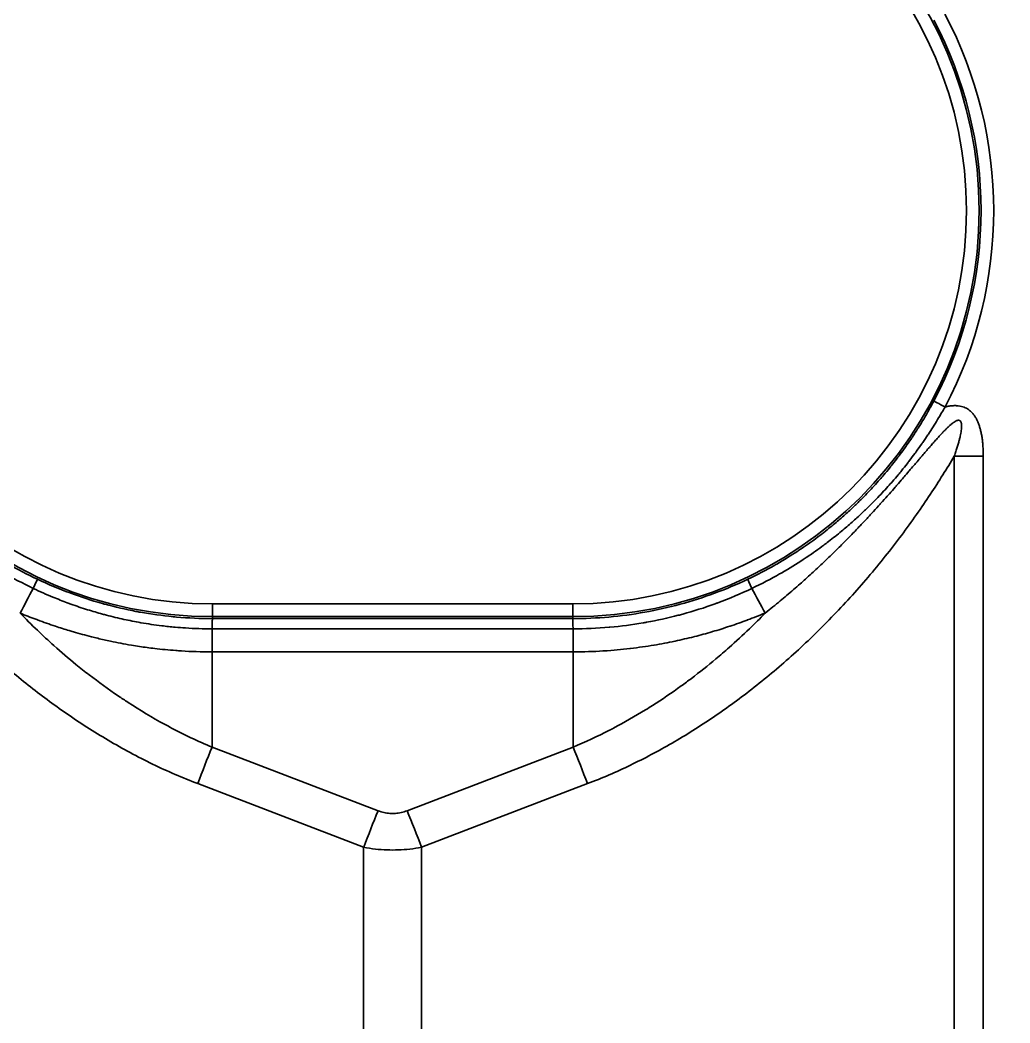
# Model space of a CAD drawing. Header units: millimetres. Extents: x 101 to 3000, y 150 to 4305.
# Drawn here: x 1079.4 to 1118.4, y 3158.12 to 3197.66 of the extents above; entities that cross this region are included whole.
import ezdxf

# ---------------------------------------------------------------- set-up
doc = ezdxf.new("R2010")
doc.units = ezdxf.units.MM
doc.header["$LTSCALE"] = 15
doc.layers.add('Sichtbar schmal (ISO)', color=7, linetype='Continuous', lineweight=35)

msp = doc.modelspace()

# ---------------------------------------------------------------- linework, layer by layer
at = {"layer": 'Sichtbar schmal (ISO)'}
for p, q in [((1116.207, 3004.825), (1116.207, 3180.47)), ((1117.348, 3004.825), (1117.348, 3180.471)), ((1086.975, 3174.638), (1101.175, 3174.638)), ((1086.975, 3174.638), (1086.975, 3174.138)), ((1101.175, 3174.638), (1101.175, 3174.138)), ((1086.975, 3174.138), (1101.175, 3174.138)), ((1086.975, 3174.138), (1086.975, 3174.061)), ((1086.975, 3174.061), (1101.175, 3174.061)), ((1101.175, 3174.061), (1101.175, 3174.138)), ((1086.965, 3173.656), (1101.185, 3173.656)), ((1086.965, 3172.748), (1086.965, 3173.656)), ((1101.185, 3172.748), (1101.185, 3173.656)), ((1101.185, 3172.748), (1086.965, 3172.748)), ((1086.965, 3168.991), (1086.965, 3172.748)), ((1101.185, 3168.991), (1101.185, 3172.748)), ((1086.965, 3168.991), (1093.505, 3166.483)), ((1094.646, 3166.483), (1101.185, 3168.991)), ((1086.395, 3167.553), (1092.934, 3165.045)), ((1095.216, 3165.045), (1101.755, 3167.553)), ((1092.934, 3020.24), (1092.934, 3165.045)), ((1095.216, 3020.24), (1095.216, 3165.045))]:
    msp.add_line(p, q, dxfattribs=at)
for centre, radius, start, end in [((1086.975, 3190.146), 16.009, 90, 270), ((1101.175, 3190.146), 16.009, 270, 90), ((1086.975, 3190.146), 15.509, 90, 270), ((1101.175, 3190.146), 15.509, 270, 90)]:
    msp.add_arc(centre, radius, start, end, dxfattribs=at)
for centre, major_axis, ratio, start_param, end_param in [((1101.175, 3190.145), (16.584, 0), 0.999986, 5.797663, 6.769153), ((1101.175, 3190.148), (16.084, 0), 0.999985, 5.797665, 6.769156), ((1115.842, 3182.408), (-0.442, 0.233), 0.004627, 0.017453, 1.573246), ((1117.348, 3180.418), (10, 0), 0.005236, 1.570796, 1.685165), ((1079.867, 3175.16), (0.214, 0.452), 0.013167, 4.921117, 6.265731), ((1108.283, 3175.16), (-0.214, 0.452), 0.013166, 0.017455, 1.362069), ((1080.922, 3177.068), (4.733, 8.809), 0.002478, 1.779918, 1.894425), ((1107.229, 3177.068), (-4.733, 8.809), 0.002478, 4.388755, 4.503267), ((1101.18, 3173.561), (-0.005, 0.5), 0.011282, 4.905055, 6.265598), ((1086.965, 3167.579), (1.79, 4.668), 0.104799, 1.304034, 1.616531), ((1101.185, 3167.579), (-1.79, 4.668), 0.104799, 4.666655, 4.979151), ((1093.505, 3165.071), (1.79, 4.668), 0.104798, 1.304034, 1.616531), ((1094.646, 3165.071), (-1.79, 4.668), 0.104799, 4.666655, 4.979151)]:
    msp.add_ellipse(centre, major_axis=major_axis, ratio=ratio, start_param=start_param, end_param=end_param, dxfattribs=at)
for points, knots in [([(1072.308, 3182.406), (1072.349, 3182.333), (1072.393, 3182.256), (1072.441, 3182.173), (1072.489, 3182.091), (1072.541, 3182.004), (1072.597, 3181.912), (1072.653, 3181.82), (1072.713, 3181.723), (1072.777, 3181.622), (1072.841, 3181.52), (1072.91, 3181.414), (1072.984, 3181.303), (1073.058, 3181.192), (1073.136, 3181.076), (1073.221, 3180.955), (1073.305, 3180.835), (1073.394, 3180.71), (1073.49, 3180.58), (1073.586, 3180.45), (1073.688, 3180.316), (1073.797, 3180.176), (1073.906, 3180.036), (1074.022, 3179.892), (1074.147, 3179.742), (1074.272, 3179.592), (1074.405, 3179.437), (1074.549, 3179.277), (1074.693, 3179.117), (1074.847, 3178.951), (1075.012, 3178.78), (1075.178, 3178.609), (1075.356, 3178.432), (1075.549, 3178.25), (1075.741, 3178.068), (1075.948, 3177.881), (1076.172, 3177.689), (1076.395, 3177.497), (1076.635, 3177.301), (1076.896, 3177.102), (1077.157, 3176.902), (1077.438, 3176.698), (1077.744, 3176.492), (1077.747, 3176.49), (1077.751, 3176.487), (1077.755, 3176.485), (1078.057, 3176.281), (1078.383, 3176.076), (1078.74, 3175.87), (1078.745, 3175.868), (1078.749, 3175.865), (1078.754, 3175.862), (1079.111, 3175.657), (1079.499, 3175.45), (1079.918, 3175.251)], [0, 0, 0, 0, 0.0624411, 0.0624411, 0.0624411, 0.125, 0.125, 0.125, 0.1875, 0.1875, 0.1875, 0.25, 0.25, 0.25, 0.3125, 0.3125, 0.3125, 0.3749088, 0.3749088, 0.3749088, 0.4372257, 0.4372257, 0.4372257, 0.4996063, 0.4996063, 0.4996063, 0.5620622, 0.5620622, 0.5620622, 0.6246044, 0.6246044, 0.6246044, 0.6872454, 0.6872454, 0.6872454, 0.7499993, 0.7499993, 0.7499993, 0.8125, 0.8125, 0.8125, 0.875, 0.875, 0.875, 0.8757663, 0.8757663, 0.8757663, 0.9375, 0.9375, 0.9375, 0.9382823, 0.9382823, 0.9382823, 0.9999998, 0.9999998, 0.9999998, 0.9999998]), ([(1072.75, 3182.642), (1072.789, 3182.568), (1072.831, 3182.49), (1072.876, 3182.408), (1072.922, 3182.325), (1072.971, 3182.238), (1073.023, 3182.146), (1073.076, 3182.054), (1073.132, 3181.957), (1073.193, 3181.856), (1073.254, 3181.755), (1073.318, 3181.65), (1073.388, 3181.54), (1073.458, 3181.43), (1073.532, 3181.315), (1073.612, 3181.196), (1073.691, 3181.077), (1073.776, 3180.953), (1073.867, 3180.825), (1073.958, 3180.697), (1074.055, 3180.565), (1074.159, 3180.427), (1074.263, 3180.29), (1074.374, 3180.148), (1074.494, 3180), (1074.614, 3179.853), (1074.741, 3179.701), (1074.879, 3179.543), (1075.017, 3179.386), (1075.165, 3179.223), (1075.325, 3179.055), (1075.484, 3178.887), (1075.656, 3178.714), (1075.841, 3178.536), (1076.027, 3178.358), (1076.227, 3178.174), (1076.444, 3177.987), (1076.66, 3177.799), (1076.892, 3177.608), (1077.145, 3177.413), (1077.398, 3177.218), (1077.67, 3177.019), (1077.967, 3176.818), (1077.971, 3176.816), (1077.974, 3176.813), (1077.978, 3176.811), (1078.272, 3176.613), (1078.589, 3176.413), (1078.936, 3176.213), (1078.94, 3176.21), (1078.944, 3176.208), (1078.949, 3176.205), (1079.296, 3176.005), (1079.674, 3175.805), (1080.082, 3175.612)], [0, 0, 0, 0, 0.062442, 0.062442, 0.062442, 0.125, 0.125, 0.125, 0.1875, 0.1875, 0.1875, 0.25, 0.25, 0.25, 0.3125, 0.3125, 0.3125, 0.374909, 0.374909, 0.374909, 0.437226, 0.437226, 0.437226, 0.499606, 0.499606, 0.499606, 0.562062, 0.562062, 0.562062, 0.624604, 0.624604, 0.624604, 0.687245, 0.687245, 0.687245, 0.749999, 0.749999, 0.749999, 0.8125, 0.8125, 0.8125, 0.875, 0.875, 0.875, 0.875766, 0.875766, 0.875766, 0.9375, 0.9375, 0.9375, 0.938282, 0.938282, 0.938282, 1, 1, 1, 1]), ([(1108.069, 3175.612), (1108.448, 3175.792), (1108.802, 3175.978), (1109.13, 3176.164), (1109.157, 3176.18), (1109.185, 3176.195), (1109.212, 3176.211), (1109.508, 3176.382), (1109.782, 3176.552), (1110.039, 3176.722), (1110.086, 3176.753), (1110.132, 3176.784), (1110.178, 3176.815), (1110.406, 3176.969), (1110.62, 3177.122), (1110.822, 3177.273), (1110.882, 3177.318), (1110.941, 3177.363), (1110.999, 3177.408), (1111.175, 3177.544), (1111.342, 3177.678), (1111.499, 3177.81), (1111.568, 3177.868), (1111.635, 3177.925), (1111.7, 3177.981), (1111.835, 3178.098), (1111.964, 3178.213), (1112.086, 3178.327), (1112.16, 3178.394), (1112.231, 3178.462), (1112.3, 3178.528), (1112.403, 3178.627), (1112.502, 3178.724), (1112.597, 3178.82), (1112.673, 3178.896), (1112.746, 3178.972), (1112.817, 3179.046), (1112.895, 3179.128), (1112.97, 3179.209), (1113.042, 3179.288), (1113.119, 3179.371), (1113.192, 3179.453), (1113.263, 3179.534), (1113.321, 3179.6), (1113.377, 3179.666), (1113.432, 3179.73), (1113.507, 3179.819), (1113.58, 3179.906), (1113.649, 3179.992), (1113.692, 3180.044), (1113.733, 3180.096), (1113.774, 3180.147), (1113.848, 3180.24), (1113.918, 3180.331), (1113.985, 3180.42), (1114.016, 3180.46), (1114.046, 3180.5), (1114.075, 3180.539), (1114.146, 3180.635), (1114.214, 3180.728), (1114.279, 3180.82), (1114.299, 3180.849), (1114.32, 3180.877), (1114.34, 3180.906), (1114.408, 3181.004), (1114.474, 3181.099), (1114.536, 3181.192), (1114.548, 3181.211), (1114.561, 3181.23), (1114.573, 3181.249), (1114.639, 3181.348), (1114.701, 3181.444), (1114.76, 3181.537), (1114.766, 3181.547), (1114.773, 3181.557), (1114.779, 3181.567), (1114.842, 3181.666), (1114.901, 3181.762), (1114.956, 3181.854), (1115.016, 3181.953), (1115.071, 3182.048), (1115.123, 3182.139), (1115.176, 3182.231), (1115.225, 3182.319), (1115.271, 3182.403), (1115.318, 3182.487), (1115.36, 3182.567), (1115.4, 3182.642)], [0, 0, 0, 0, 0.0576722, 0.0576722, 0.0576722, 0.0625, 0.0625, 0.0625, 0.1153211, 0.1153211, 0.1153211, 0.125, 0.125, 0.125, 0.1731342, 0.1731342, 0.1731342, 0.1875, 0.1875, 0.1875, 0.2310706, 0.2310706, 0.2310706, 0.25, 0.25, 0.25, 0.2891223, 0.2891223, 0.2891223, 0.3125, 0.3125, 0.3125, 0.3472735, 0.3472735, 0.3472735, 0.375, 0.375, 0.375, 0.4055138, 0.4055138, 0.4055138, 0.4375, 0.4375, 0.4375, 0.4638319, 0.4638319, 0.4638319, 0.5, 0.5, 0.5, 0.5222188, 0.5222188, 0.5222188, 0.5625, 0.5625, 0.5625, 0.5806595, 0.5806595, 0.5806595, 0.625, 0.625, 0.625, 0.6390912, 0.6390912, 0.6390912, 0.6875, 0.6875, 0.6875, 0.6974576, 0.6974576, 0.6974576, 0.75, 0.75, 0.75, 0.7557264, 0.7557264, 0.7557264, 0.8125, 0.8125, 0.8125, 0.8737077, 0.8737077, 0.8737077, 0.9364058, 0.9364058, 0.9364058, 0.9999999, 0.9999999, 0.9999999, 0.9999999]), ([(1108.233, 3175.251), (1108.622, 3175.437), (1108.986, 3175.628), (1109.323, 3175.82), (1109.351, 3175.836), (1109.379, 3175.852), (1109.407, 3175.868), (1109.712, 3176.044), (1109.994, 3176.219), (1110.258, 3176.393), (1110.306, 3176.425), (1110.354, 3176.457), (1110.402, 3176.489), (1110.636, 3176.647), (1110.857, 3176.804), (1111.065, 3176.959), (1111.127, 3177.005), (1111.188, 3177.051), (1111.248, 3177.097), (1111.43, 3177.236), (1111.601, 3177.373), (1111.764, 3177.508), (1111.835, 3177.567), (1111.904, 3177.625), (1111.972, 3177.683), (1112.111, 3177.803), (1112.244, 3177.92), (1112.371, 3178.036), (1112.447, 3178.105), (1112.521, 3178.174), (1112.593, 3178.242), (1112.7, 3178.343), (1112.802, 3178.442), (1112.901, 3178.54), (1112.979, 3178.618), (1113.055, 3178.694), (1113.129, 3178.77), (1113.21, 3178.854), (1113.288, 3178.936), (1113.363, 3179.017), (1113.443, 3179.102), (1113.519, 3179.185), (1113.593, 3179.267), (1113.653, 3179.335), (1113.712, 3179.402), (1113.769, 3179.468), (1113.848, 3179.558), (1113.923, 3179.646), (1113.996, 3179.733), (1114.04, 3179.787), (1114.084, 3179.839), (1114.126, 3179.892), (1114.203, 3179.986), (1114.277, 3180.078), (1114.348, 3180.169), (1114.38, 3180.209), (1114.411, 3180.25), (1114.442, 3180.289), (1114.516, 3180.387), (1114.588, 3180.482), (1114.656, 3180.574), (1114.678, 3180.604), (1114.699, 3180.633), (1114.72, 3180.662), (1114.792, 3180.761), (1114.861, 3180.858), (1114.927, 3180.951), (1114.94, 3180.97), (1114.953, 3180.99), (1114.967, 3181.009), (1115.036, 3181.109), (1115.102, 3181.206), (1115.164, 3181.3), (1115.171, 3181.31), (1115.177, 3181.32), (1115.184, 3181.33), (1115.251, 3181.43), (1115.313, 3181.527), (1115.372, 3181.619), (1115.435, 3181.719), (1115.494, 3181.814), (1115.549, 3181.905), (1115.606, 3181.997), (1115.658, 3182.085), (1115.706, 3182.168), (1115.755, 3182.252), (1115.801, 3182.332), (1115.842, 3182.406)], [0, 0, 0, 0, 0.0576718, 0.0576718, 0.0576718, 0.0625, 0.0625, 0.0625, 0.1153201, 0.1153201, 0.1153201, 0.125, 0.125, 0.125, 0.1731336, 0.1731336, 0.1731336, 0.1875, 0.1875, 0.1875, 0.2310698, 0.2310698, 0.2310698, 0.25, 0.25, 0.25, 0.2891215, 0.2891215, 0.2891215, 0.3125, 0.3125, 0.3125, 0.3472726, 0.3472726, 0.3472726, 0.375, 0.375, 0.375, 0.4055129, 0.4055129, 0.4055129, 0.4375, 0.4375, 0.4375, 0.4638309, 0.4638309, 0.4638309, 0.5, 0.5, 0.5, 0.5222178, 0.5222178, 0.5222178, 0.5625, 0.5625, 0.5625, 0.5806584, 0.5806584, 0.5806584, 0.625, 0.625, 0.625, 0.6390899, 0.6390899, 0.6390899, 0.6875, 0.6875, 0.6875, 0.6974563, 0.6974563, 0.6974563, 0.75, 0.75, 0.75, 0.7557249, 0.7557249, 0.7557249, 0.8125, 0.8125, 0.8125, 0.8737062, 0.8737062, 0.8737062, 0.936405, 0.936405, 0.936405, 0.9999999, 0.9999999, 0.9999999, 0.9999999]), ([(1117.348, 3180.471), (1117.348, 3180.544), (1117.345, 3180.685), (1117.335, 3180.882), (1117.318, 3181.068), (1117.294, 3181.24), (1117.264, 3181.401), (1117.227, 3181.55), (1117.185, 3181.689), (1117.135, 3181.816), (1117.08, 3181.933), (1117.018, 3182.038), (1116.95, 3182.129), (1116.879, 3182.207), (1116.805, 3182.273), (1116.726, 3182.328), (1116.64, 3182.375), (1116.542, 3182.414), (1116.429, 3182.442), (1116.302, 3182.458), (1116.161, 3182.458), (1116.006, 3182.441), (1115.898, 3182.419), (1115.842, 3182.406)], [0.0000001, 0.0000001, 0.0000001, 0.0000001, 0.047619, 0.0952381, 0.1428571, 0.1904762, 0.2380952, 0.2857143, 0.3333333, 0.3809524, 0.4285714, 0.4761905, 0.5238095, 0.5714286, 0.6190476, 0.6666667, 0.7142857, 0.7619048, 0.8095238, 0.8571429, 0.9047619, 0.952381, 1, 1, 1, 1]), ([(1116.207, 3180.47), (1116.229, 3180.534), (1116.25, 3180.595), (1116.269, 3180.653), (1116.289, 3180.712), (1116.307, 3180.768), (1116.323, 3180.822), (1116.34, 3180.875), (1116.356, 3180.927), (1116.37, 3180.977), (1116.384, 3181.027), (1116.397, 3181.075), (1116.409, 3181.12), (1116.42, 3181.166), (1116.431, 3181.21), (1116.44, 3181.251), (1116.45, 3181.293), (1116.458, 3181.332), (1116.465, 3181.37), (1116.472, 3181.407), (1116.478, 3181.443), (1116.482, 3181.476), (1116.487, 3181.51), (1116.49, 3181.542), (1116.493, 3181.571), (1116.495, 3181.601), (1116.496, 3181.629), (1116.496, 3181.654), (1116.496, 3181.68), (1116.495, 3181.703), (1116.493, 3181.724), (1116.491, 3181.745), (1116.487, 3181.763), (1116.483, 3181.779), (1116.479, 3181.796), (1116.473, 3181.81), (1116.467, 3181.822), (1116.461, 3181.834), (1116.454, 3181.844), (1116.445, 3181.852), (1116.437, 3181.86), (1116.428, 3181.867), (1116.417, 3181.872), (1116.406, 3181.876), (1116.395, 3181.879), (1116.381, 3181.88), (1116.367, 3181.88), (1116.351, 3181.878), (1116.333, 3181.874), (1116.316, 3181.869), (1116.296, 3181.862), (1116.274, 3181.852), (1116.252, 3181.841), (1116.229, 3181.827), (1116.202, 3181.81), (1116.199, 3181.808), (1116.195, 3181.805), (1116.192, 3181.803), (1116.169, 3181.787), (1116.144, 3181.769), (1116.118, 3181.749), (1116.114, 3181.745), (1116.109, 3181.742), (1116.105, 3181.738), (1116.079, 3181.717), (1116.051, 3181.693), (1116.022, 3181.668), (1116.017, 3181.663), (1116.012, 3181.659), (1116.007, 3181.654), (1115.979, 3181.628), (1115.949, 3181.6), (1115.918, 3181.57), (1115.912, 3181.565), (1115.907, 3181.559), (1115.901, 3181.553), (1115.87, 3181.523), (1115.838, 3181.491), (1115.806, 3181.458), (1115.799, 3181.451), (1115.793, 3181.444), (1115.786, 3181.437), (1115.753, 3181.403), (1115.72, 3181.368), (1115.685, 3181.33), (1115.677, 3181.322), (1115.67, 3181.314), (1115.663, 3181.306), (1115.627, 3181.268), (1115.591, 3181.229), (1115.554, 3181.187), (1115.546, 3181.178), (1115.537, 3181.169), (1115.529, 3181.159), (1115.491, 3181.117), (1115.452, 3181.073), (1115.412, 3181.027), (1115.402, 3181.017), (1115.393, 3181.006), (1115.383, 3180.995), (1115.343, 3180.949), (1115.301, 3180.901), (1115.257, 3180.85), (1115.246, 3180.838), (1115.235, 3180.825), (1115.225, 3180.813), (1115.18, 3180.762), (1115.135, 3180.709), (1115.087, 3180.654), (1115.075, 3180.639), (1115.063, 3180.625), (1115.051, 3180.611), (1115.003, 3180.555), (1114.953, 3180.497), (1114.902, 3180.437), (1114.888, 3180.42), (1114.874, 3180.404), (1114.86, 3180.388), (1114.808, 3180.327), (1114.754, 3180.263), (1114.698, 3180.198), (1114.683, 3180.179), (1114.667, 3180.161), (1114.651, 3180.142), (1114.594, 3180.076), (1114.536, 3180.007), (1114.474, 3179.935), (1114.456, 3179.914), (1114.438, 3179.893), (1114.42, 3179.872), (1114.358, 3179.799), (1114.294, 3179.724), (1114.227, 3179.646), (1114.206, 3179.622), (1114.186, 3179.598), (1114.165, 3179.574), (1114.097, 3179.495), (1114.026, 3179.414), (1113.953, 3179.329), (1113.929, 3179.302), (1113.906, 3179.275), (1113.882, 3179.248), (1113.807, 3179.162), (1113.729, 3179.074), (1113.649, 3178.983), (1113.622, 3178.952), (1113.595, 3178.922), (1113.568, 3178.891), (1113.487, 3178.799), (1113.402, 3178.705), (1113.314, 3178.607), (1113.284, 3178.574), (1113.254, 3178.54), (1113.223, 3178.506), (1113.134, 3178.407), (1113.042, 3178.306), (1112.946, 3178.202), (1112.912, 3178.165), (1112.877, 3178.128), (1112.842, 3178.09), (1112.745, 3177.985), (1112.644, 3177.877), (1112.539, 3177.766), (1112.5, 3177.725), (1112.46, 3177.683), (1112.42, 3177.641), (1112.313, 3177.528), (1112.201, 3177.413), (1112.085, 3177.293), (1112.04, 3177.247), (1111.994, 3177.201), (1111.947, 3177.153), (1111.828, 3177.033), (1111.704, 3176.908), (1111.574, 3176.78), (1111.522, 3176.729), (1111.469, 3176.677), (1111.415, 3176.624), (1111.282, 3176.495), (1111.143, 3176.361), (1110.998, 3176.224), (1110.938, 3176.166), (1110.876, 3176.109), (1110.813, 3176.05), (1110.664, 3175.911), (1110.508, 3175.768), (1110.344, 3175.621), (1110.274, 3175.558), (1110.202, 3175.493), (1110.129, 3175.429), (1109.96, 3175.279), (1109.783, 3175.126), (1109.598, 3174.97), (1109.516, 3174.9), (1109.433, 3174.83), (1109.347, 3174.759), (1109.158, 3174.601), (1108.96, 3174.441), (1108.754, 3174.278)], [0, 0, 0, 0, 0.0238095, 0.0238095, 0.0238095, 0.047619, 0.047619, 0.047619, 0.0714286, 0.0714286, 0.0714286, 0.0952381, 0.0952381, 0.0952381, 0.1190476, 0.1190476, 0.1190476, 0.1428571, 0.1428571, 0.1428571, 0.1666667, 0.1666667, 0.1666667, 0.1904762, 0.1904762, 0.1904762, 0.2142857, 0.2142857, 0.2142857, 0.2380952, 0.2380952, 0.2380952, 0.2619048, 0.2619048, 0.2619048, 0.2857143, 0.2857143, 0.2857143, 0.3095238, 0.3095238, 0.3095238, 0.3333333, 0.3333333, 0.3333333, 0.3571429, 0.3571429, 0.3571429, 0.3809524, 0.3809524, 0.3809524, 0.4047619, 0.4047619, 0.4047619, 0.4285714, 0.4285714, 0.4285714, 0.4318162, 0.4318162, 0.4318162, 0.452381, 0.452381, 0.452381, 0.4558072, 0.4558072, 0.4558072, 0.4761905, 0.4761905, 0.4761905, 0.4798023, 0.4798023, 0.4798023, 0.5, 0.5, 0.5, 0.5037956, 0.5037956, 0.5037956, 0.5238095, 0.5238095, 0.5238095, 0.5277884, 0.5277884, 0.5277884, 0.547619, 0.547619, 0.547619, 0.5517784, 0.5517784, 0.5517784, 0.5714286, 0.5714286, 0.5714286, 0.575768, 0.575768, 0.575768, 0.5952381, 0.5952381, 0.5952381, 0.5997576, 0.5997576, 0.5997576, 0.6190476, 0.6190476, 0.6190476, 0.6237472, 0.6237472, 0.6237472, 0.6428571, 0.6428571, 0.6428571, 0.6477379, 0.6477379, 0.6477379, 0.6666667, 0.6666667, 0.6666667, 0.6717289, 0.6717289, 0.6717289, 0.6904762, 0.6904762, 0.6904762, 0.6957192, 0.6957192, 0.6957192, 0.7142857, 0.7142857, 0.7142857, 0.7197087, 0.7197087, 0.7197087, 0.7380952, 0.7380952, 0.7380952, 0.7436969, 0.7436969, 0.7436969, 0.7619048, 0.7619048, 0.7619048, 0.7676846, 0.7676846, 0.7676846, 0.7857143, 0.7857143, 0.7857143, 0.7916774, 0.7916774, 0.7916774, 0.8095238, 0.8095238, 0.8095238, 0.8156717, 0.8156717, 0.8156717, 0.8333333, 0.8333333, 0.8333333, 0.8396626, 0.8396626, 0.8396626, 0.8571429, 0.8571429, 0.8571429, 0.8636511, 0.8636511, 0.8636511, 0.8809524, 0.8809524, 0.8809524, 0.8876414, 0.8876414, 0.8876414, 0.9047619, 0.9047619, 0.9047619, 0.9116284, 0.9116284, 0.9116284, 0.9285714, 0.9285714, 0.9285714, 0.9356267, 0.9356267, 0.9356267, 0.952381, 0.952381, 0.952381, 0.959592, 0.959592, 0.959592, 0.9761905, 0.9761905, 0.9761905, 0.9835802, 0.9835802, 0.9835802, 0.9999995, 0.9999995, 0.9999995, 0.9999995]), ([(1071.943, 3180.47), (1072.264, 3179.928), (1072.606, 3179.382), (1072.977, 3178.827), (1073.349, 3178.272), (1073.749, 3177.708), (1074.166, 3177.158), (1074.583, 3176.607), (1075.017, 3176.069), (1075.463, 3175.55), (1075.909, 3175.031), (1076.367, 3174.531), (1076.834, 3174.052), (1077.301, 3173.572), (1077.777, 3173.113), (1078.258, 3172.678), (1078.739, 3172.243), (1079.225, 3171.831), (1079.717, 3171.439), (1080.208, 3171.048), (1080.705, 3170.678), (1081.227, 3170.317), (1081.75, 3169.955), (1082.298, 3169.602), (1082.867, 3169.266), (1083.436, 3168.931), (1084.026, 3168.613), (1084.616, 3168.326), (1085.207, 3168.039), (1085.797, 3167.782), (1086.395, 3167.553)], [0, 0, 0, 0, 0.1, 0.1, 0.1, 0.2, 0.2, 0.2, 0.3, 0.3, 0.3, 0.4, 0.4, 0.4, 0.5, 0.5, 0.5, 0.6, 0.6, 0.6, 0.7, 0.7, 0.7, 0.8, 0.8, 0.8, 0.9, 0.9, 0.9, 1, 1, 1, 1]), ([(1101.755, 3167.553), (1102.325, 3167.771), (1102.888, 3168.015), (1103.442, 3168.281), (1103.996, 3168.547), (1104.541, 3168.836), (1105.087, 3169.152), (1105.633, 3169.467), (1106.179, 3169.81), (1106.72, 3170.178), (1107.262, 3170.545), (1107.797, 3170.938), (1108.324, 3171.352), (1108.85, 3171.767), (1109.367, 3172.203), (1109.875, 3172.662), (1110.383, 3173.122), (1110.883, 3173.604), (1111.374, 3174.111), (1111.865, 3174.618), (1112.347, 3175.149), (1112.809, 3175.693), (1113.271, 3176.237), (1113.713, 3176.794), (1114.124, 3177.343), (1114.534, 3177.892), (1114.912, 3178.433), (1115.259, 3178.956), (1115.605, 3179.48), (1115.919, 3179.984), (1116.207, 3180.47)], [0, 0, 0, 0, 0.1, 0.1, 0.1, 0.2, 0.2, 0.2, 0.3, 0.3, 0.3, 0.4, 0.4, 0.4, 0.5, 0.5, 0.5, 0.6, 0.6, 0.6, 0.7, 0.7, 0.7, 0.8, 0.8, 0.8, 0.9, 0.9, 0.9, 0.9999998, 0.9999998, 0.9999998, 0.9999998]), ([(1080.082, 3175.612), (1080.501, 3175.413), (1080.929, 3175.232), (1081.364, 3175.07), (1081.373, 3175.067), (1081.383, 3175.063), (1081.393, 3175.06), (1081.793, 3174.912), (1082.199, 3174.78), (1082.61, 3174.664), (1082.656, 3174.651), (1082.703, 3174.638), (1082.749, 3174.625), (1083.148, 3174.517), (1083.552, 3174.423), (1083.959, 3174.346), (1084.019, 3174.334), (1084.08, 3174.323), (1084.14, 3174.312), (1084.566, 3174.236), (1084.995, 3174.177), (1085.424, 3174.135), (1085.468, 3174.131), (1085.511, 3174.127), (1085.554, 3174.123), (1086.028, 3174.081), (1086.502, 3174.061), (1086.975, 3174.061)], [0, 0, 0, 0, 0.1956915, 0.1956915, 0.1956915, 0.2, 0.2, 0.2, 0.3796858, 0.3796858, 0.3796858, 0.4, 0.4, 0.4, 0.5741583, 0.5741583, 0.5741583, 0.6, 0.6, 0.6, 0.7816853, 0.7816853, 0.7816853, 0.8, 0.8, 0.8, 1, 1, 1, 1]), ([(1101.175, 3174.061), (1101.648, 3174.061), (1102.122, 3174.081), (1102.596, 3174.123), (1103.069, 3174.165), (1103.542, 3174.228), (1104.01, 3174.312), (1104.478, 3174.396), (1104.942, 3174.5), (1105.401, 3174.625), (1105.859, 3174.75), (1106.312, 3174.895), (1106.757, 3175.06), (1107.203, 3175.224), (1107.64, 3175.409), (1108.069, 3175.612)], [0, 0, 0, 0, 0.2, 0.2, 0.2, 0.4, 0.4, 0.4, 0.6, 0.6, 0.6, 0.8, 0.8, 0.8, 1, 1, 1, 1]), ([(1079.918, 3175.251), (1080.173, 3175.129), (1080.432, 3175.014), (1080.693, 3174.906), (1080.88, 3174.828), (1081.067, 3174.755), (1081.257, 3174.684), (1081.303, 3174.667), (1081.35, 3174.65), (1081.397, 3174.633), (1081.616, 3174.554), (1081.836, 3174.479), (1082.058, 3174.41), (1082.252, 3174.349), (1082.447, 3174.292), (1082.643, 3174.238), (1082.667, 3174.231), (1082.692, 3174.225), (1082.716, 3174.218), (1082.945, 3174.157), (1083.176, 3174.1), (1083.407, 3174.049), (1083.626, 3174), (1083.845, 3173.956), (1084.065, 3173.916), (1084.095, 3173.911), (1084.125, 3173.906), (1084.154, 3173.9), (1084.429, 3173.853), (1084.705, 3173.812), (1084.982, 3173.778), (1085.158, 3173.756), (1085.335, 3173.737), (1085.512, 3173.722), (1085.646, 3173.71), (1085.78, 3173.699), (1085.913, 3173.691), (1086.264, 3173.668), (1086.615, 3173.657), (1086.965, 3173.656)], [0, 0, 0, 0, 0.116826, 0.116826, 0.116826, 0.2, 0.2, 0.2, 0.220585, 0.220585, 0.220585, 0.316328, 0.316328, 0.316328, 0.4, 0.4, 0.4, 0.410335, 0.410335, 0.410335, 0.508007, 0.508007, 0.508007, 0.6, 0.6, 0.6, 0.612331, 0.612331, 0.612331, 0.726911, 0.726911, 0.726911, 0.8, 0.8, 0.8, 0.85524, 0.85524, 0.85524, 1, 1, 1, 1]), ([(1101.185, 3173.656), (1101.659, 3173.657), (1102.134, 3173.677), (1102.609, 3173.719), (1102.618, 3173.72), (1102.628, 3173.721), (1102.638, 3173.722), (1103.074, 3173.761), (1103.51, 3173.817), (1103.943, 3173.891), (1103.99, 3173.899), (1104.037, 3173.908), (1104.085, 3173.916), (1104.504, 3173.992), (1104.92, 3174.083), (1105.332, 3174.191), (1105.391, 3174.206), (1105.449, 3174.222), (1105.507, 3174.238), (1105.936, 3174.355), (1106.361, 3174.49), (1106.778, 3174.642), (1106.817, 3174.656), (1106.855, 3174.67), (1106.893, 3174.684), (1107.348, 3174.853), (1107.795, 3175.042), (1108.233, 3175.251)], [0, 0, 0, 0, 0.1959485, 0.1959485, 0.1959485, 0.2, 0.2, 0.2, 0.3802599, 0.3802599, 0.3802599, 0.4, 0.4, 0.4, 0.5752176, 0.5752176, 0.5752176, 0.6, 0.6, 0.6, 0.7832035, 0.7832035, 0.7832035, 0.8, 0.8, 0.8, 0.9999998, 0.9999998, 0.9999998, 0.9999998]), ([(1079.396, 3174.278), (1079.619, 3174.047), (1079.847, 3173.821), (1080.076, 3173.601), (1080.293, 3173.393), (1080.512, 3173.191), (1080.732, 3172.994), (1081.016, 3172.74), (1081.302, 3172.496), (1081.595, 3172.257), (1081.769, 3172.115), (1081.945, 3171.976), (1082.124, 3171.838), (1082.49, 3171.557), (1082.87, 3171.28), (1083.264, 3171.012), (1083.391, 3170.926), (1083.52, 3170.84), (1083.65, 3170.756), (1084.117, 3170.452), (1084.601, 3170.162), (1085.088, 3169.895), (1085.156, 3169.859), (1085.223, 3169.822), (1085.291, 3169.786), (1085.846, 3169.49), (1086.403, 3169.225), (1086.965, 3168.991)], [0.0000005, 0.0000005, 0.0000005, 0.0000005, 0.1028864, 0.1028864, 0.1028864, 0.2, 0.2, 0.2, 0.3256277, 0.3256277, 0.3256277, 0.4, 0.4, 0.4, 0.5511923, 0.5511923, 0.5511923, 0.6, 0.6, 0.6, 0.7756801, 0.7756801, 0.7756801, 0.8, 0.8, 0.8, 1, 1, 1, 1]), ([(1086.965, 3172.748), (1086.535, 3172.748), (1086.129, 3172.762), (1085.752, 3172.786), (1085.679, 3172.791), (1085.607, 3172.796), (1085.536, 3172.801), (1085.241, 3172.823), (1084.964, 3172.851), (1084.701, 3172.882), (1084.495, 3172.906), (1084.298, 3172.933), (1084.108, 3172.962), (1083.996, 3172.978), (1083.887, 3172.996), (1083.781, 3173.014), (1083.492, 3173.062), (1083.221, 3173.114), (1082.96, 3173.169), (1082.874, 3173.188), (1082.788, 3173.206), (1082.704, 3173.225), (1082.535, 3173.264), (1082.37, 3173.303), (1082.209, 3173.344), (1081.966, 3173.405), (1081.73, 3173.47), (1081.495, 3173.539), (1081.441, 3173.554), (1081.388, 3173.57), (1081.335, 3173.586), (1081.153, 3173.641), (1080.971, 3173.699), (1080.79, 3173.759), (1080.555, 3173.837), (1080.321, 3173.919), (1080.089, 3174.006), (1080.064, 3174.016), (1080.038, 3174.025), (1080.013, 3174.035), (1079.806, 3174.112), (1079.6, 3174.194), (1079.396, 3174.278)], [0, 0, 0, 0, 0.1111111, 0.1111111, 0.1111111, 0.1326969, 0.1326969, 0.1326969, 0.2222222, 0.2222222, 0.2222222, 0.2921997, 0.2921997, 0.2921997, 0.3333333, 0.3333333, 0.3333333, 0.4444444, 0.4444444, 0.4444444, 0.4814175, 0.4814175, 0.4814175, 0.5555556, 0.5555556, 0.5555556, 0.6666667, 0.6666667, 0.6666667, 0.6917626, 0.6917626, 0.6917626, 0.7777778, 0.7777778, 0.7777778, 0.8888889, 0.8888889, 0.8888889, 0.9010289, 0.9010289, 0.9010289, 0.9999994, 0.9999994, 0.9999994, 0.9999994]), ([(1086.965, 3173.656), (1086.966, 3173.701), (1086.967, 3173.744), (1086.967, 3173.785), (1086.968, 3173.825), (1086.969, 3173.863), (1086.969, 3173.897), (1086.97, 3173.93), (1086.971, 3173.96), (1086.971, 3173.984), (1086.972, 3174.008), (1086.973, 3174.027), (1086.973, 3174.04), (1086.974, 3174.053), (1086.974, 3174.06), (1086.975, 3174.061)], [0, 0, 0, 0, 0.2, 0.2, 0.2, 0.4, 0.4, 0.4, 0.6, 0.6, 0.6, 0.8, 0.8, 0.8, 1, 1, 1, 1]), ([(1108.754, 3174.278), (1108.525, 3174.183), (1108.294, 3174.092), (1108.061, 3174.006), (1108.058, 3174.005), (1108.055, 3174.004), (1108.051, 3174.002), (1107.826, 3173.918), (1107.598, 3173.838), (1107.371, 3173.763), (1107.367, 3173.761), (1107.363, 3173.76), (1107.36, 3173.759), (1107.134, 3173.684), (1106.908, 3173.613), (1106.682, 3173.547), (1106.673, 3173.544), (1106.664, 3173.541), (1106.655, 3173.539), (1106.429, 3173.473), (1106.203, 3173.411), (1105.971, 3173.352), (1105.961, 3173.349), (1105.951, 3173.346), (1105.94, 3173.344), (1105.705, 3173.284), (1105.463, 3173.227), (1105.211, 3173.174), (1105.203, 3173.172), (1105.196, 3173.171), (1105.189, 3173.169), (1104.928, 3173.114), (1104.657, 3173.062), (1104.368, 3173.013), (1104.08, 3172.965), (1103.775, 3172.921), (1103.449, 3172.882), (1103.44, 3172.881), (1103.431, 3172.88), (1103.422, 3172.879), (1103.103, 3172.841), (1102.764, 3172.809), (1102.398, 3172.786), (1102.386, 3172.785), (1102.374, 3172.785), (1102.362, 3172.784), (1101.996, 3172.761), (1101.602, 3172.748), (1101.185, 3172.748)], [0, 0, 0, 0, 0.111111, 0.111111, 0.111111, 0.112613, 0.112613, 0.112613, 0.220479, 0.220479, 0.220479, 0.222222, 0.222222, 0.222222, 0.329053, 0.329053, 0.329053, 0.333333, 0.333333, 0.333333, 0.439695, 0.439695, 0.439695, 0.444444, 0.444444, 0.444444, 0.552431, 0.552431, 0.552431, 0.555556, 0.555556, 0.555556, 0.666667, 0.666667, 0.666667, 0.777778, 0.777778, 0.777778, 0.78085, 0.78085, 0.78085, 0.888889, 0.888889, 0.888889, 0.892357, 0.892357, 0.892357, 1, 1, 1, 1]), ([(1101.185, 3168.991), (1101.666, 3169.192), (1102.144, 3169.415), (1102.615, 3169.658), (1102.668, 3169.685), (1102.721, 3169.713), (1102.774, 3169.741), (1103.202, 3169.966), (1103.623, 3170.206), (1104.042, 3170.465), (1104.135, 3170.522), (1104.228, 3170.581), (1104.321, 3170.64), (1104.697, 3170.88), (1105.073, 3171.135), (1105.446, 3171.405), (1105.581, 3171.502), (1105.716, 3171.602), (1105.85, 3171.703), (1106.175, 3171.949), (1106.497, 3172.206), (1106.815, 3172.472), (1106.99, 3172.619), (1107.164, 3172.768), (1107.336, 3172.921), (1107.607, 3173.161), (1107.874, 3173.408), (1108.137, 3173.662), (1108.346, 3173.863), (1108.551, 3174.068), (1108.754, 3174.278)], [0, 0, 0, 0, 0.179661, 0.179661, 0.179661, 0.2, 0.2, 0.2, 0.363714, 0.363714, 0.363714, 0.4, 0.4, 0.4, 0.54685, 0.54685, 0.54685, 0.6, 0.6, 0.6, 0.72901, 0.72901, 0.72901, 0.8, 0.8, 0.8, 0.911702, 0.911702, 0.911702, 1, 1, 1, 1]), ([(1093.505, 3166.483), (1093.582, 3166.453), (1093.737, 3166.406), (1093.963, 3166.372), (1094.187, 3166.372), (1094.413, 3166.406), (1094.568, 3166.453), (1094.646, 3166.483)], [0.0000017, 0.0000017, 0.0000017, 0.0000017, 0.2, 0.4, 0.6, 0.8, 1, 1, 1, 1]), ([(1092.934, 3165.045), (1093.09, 3165.015), (1093.244, 3164.992), (1093.397, 3164.975), (1093.55, 3164.957), (1093.7, 3164.946), (1093.85, 3164.94), (1094, 3164.935), (1094.15, 3164.935), (1094.3, 3164.94), (1094.45, 3164.946), (1094.6, 3164.957), (1094.753, 3164.975), (1094.906, 3164.992), (1095.06, 3165.015), (1095.216, 3165.045)], [0.0000009, 0.0000009, 0.0000009, 0.0000009, 0.2, 0.2, 0.2, 0.4, 0.4, 0.4, 0.6, 0.6, 0.6, 0.8, 0.8, 0.8, 1, 1, 1, 1])]:
    msp.add_open_spline(points, degree=3, knots=knots, dxfattribs=at)

doc.saveas('drawing.dxf')
